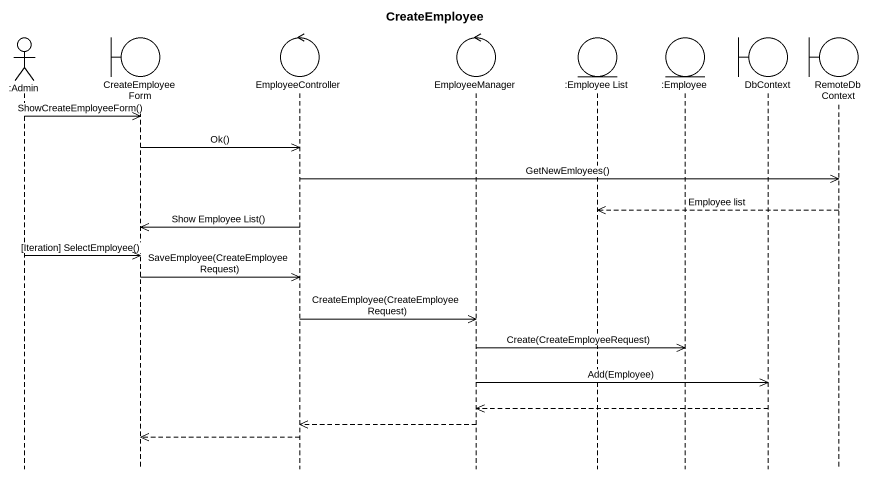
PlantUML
@startuml
title CreateEmployee
hide footbox
actor ":Admin" as Admin
boundary "CreateEmployee Form" as CreateEmployee_Form
control EmployeeController
control EmployeeManager
entity ":Employee List" as Employee_List
entity ":Employee" as Employee
boundary DbContext
boundary RemoteDbContext

Admin ->> CreateEmployee_Form : ShowCreateEmployeeForm()
CreateEmployee_Form ->> EmployeeController : Ok()
EmployeeController ->> RemoteDbContext : GetNewEmloyees()
RemoteDbContext -->> Employee_List : Employee list
EmployeeController ->> CreateEmployee_Form : Show Employee List()
Admin ->> CreateEmployee_Form : [Iteration] SelectEmployee()
CreateEmployee_Form ->> EmployeeController : SaveEmployee(CreateEmployeeRequest)
EmployeeController ->> EmployeeManager : CreateEmployee(CreateEmployeeRequest)
EmployeeManager ->> Employee : Create(CreateEmployeeRequest)
EmployeeManager ->> DbContext : Add(Employee)
DbContext -->> EmployeeManager
EmployeeManager -->> EmployeeController
EmployeeController -->> CreateEmployee_Form
@enduml
